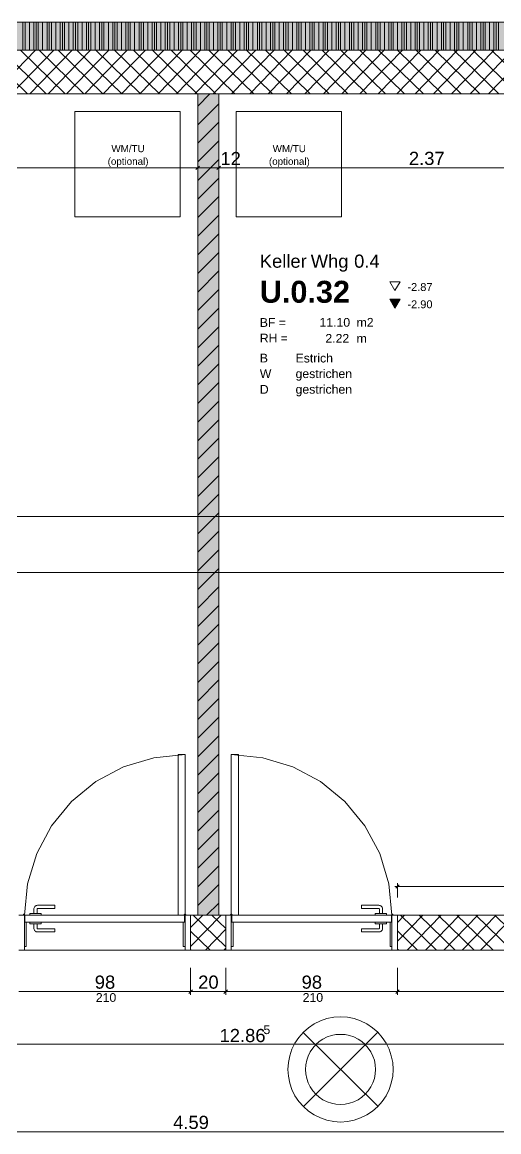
# Model space of a CAD drawing. Extents: x 0 to 1189, y 0 to 841.
# Drawn here: x 651.5 to 705.9, y 610 to 736.6 of the extents above; entities that cross this region are included whole.
import ezdxf
from ezdxf.lldxf.tags import DXFTag

# ---------------------------------------------------------------- set-up
doc = ezdxf.new("R2010")
doc.units = 0
doc.layers.get('0').update_dxf_attribs({"lineweight": 35})
for name, color, linetype, lineweight in [('211.5 Stahlbeton Kontur', 7, 'Continuous', 25), ('211.5 Stahlbeton Schraffur', 7, 'Continuous', 25), ('211.6 Mauerwerk Kontur', 7, 'Continuous', 25), ('225.2 Dämmung Aussen', 7, 'Continuous', 25), ('252.0 Spez. Sanitärapparate', 7, 'Continuous', 25), ('255 Plangrafiken', 7, 'Continuous', 25), ('273.0 Innentüren', 7, 'Continuous', 25), ('Beleuchtung', 7, 'Continuous', 25), ('Bemassung', 7, 'Continuous', 25), ('Gebäude Kontur', 7, 'Continuous', 25), ('Hilfskörper', 7, 'Continuous', 25), ('Raumstempel', 7, 'Continuous', 25)]:
    doc.layers.add(name, color=color, linetype=linetype, lineweight=lineweight)
doc.styles.get("Standard").update_dxf_attribs({"font": 'arial.ttf'})
tags = doc.linetypes.add('DASHED2', pattern=[9.525, 6.35, -3.175]).pattern_tags.tags
tags[6:7] = [DXFTag(74, 4), DXFTag(75, 0), DXFTag(340, '0'), DXFTag(46, 1.0), DXFTag(50, 0.0), DXFTag(44, 0.0), DXFTag(45, 0.0)]
tags[4:5] = [DXFTag(74, 4), DXFTag(75, 0), DXFTag(340, '0'), DXFTag(46, 1.0), DXFTag(50, 0.0), DXFTag(44, 0.0), DXFTag(45, 0.0)]
tags = doc.linetypes.add('Strich 2_1mm', pattern=[0.15, 0.1, -0.05]).pattern_tags.tags
tags[6:7] = [DXFTag(74, 4), DXFTag(75, 0), DXFTag(340, '0'), DXFTag(46, 1.0), DXFTag(50, 0.0), DXFTag(44, 0.0), DXFTag(45, 0.0)]
tags[4:5] = [DXFTag(74, 4), DXFTag(75, 0), DXFTag(340, '0'), DXFTag(46, 1.0), DXFTag(50, 0.0), DXFTag(44, 0.0), DXFTag(45, 0.0)]
tags = doc.linetypes.add('Strichlin_lang', pattern=[0.5, 0.3, -0.2]).pattern_tags.tags
tags[6:7] = [DXFTag(74, 4), DXFTag(75, 0), DXFTag(340, '0'), DXFTag(46, 1.0), DXFTag(50, 0.0), DXFTag(44, 0.0), DXFTag(45, 0.0)]
tags[4:5] = [DXFTag(74, 4), DXFTag(75, 0), DXFTag(340, '0'), DXFTag(46, 1.0), DXFTag(50, 0.0), DXFTag(44, 0.0), DXFTag(45, 0.0)]
tags = doc.linetypes.add('Wipeout_Contour', pattern=[1, 0, -1]).pattern_tags.tags
tags[6:7] = [DXFTag(74, 4), DXFTag(75, 0), DXFTag(340, '0'), DXFTag(46, 1.0), DXFTag(50, 0.0), DXFTag(44, 0.0), DXFTag(45, 0.0)]
tags[4:5] = [DXFTag(74, 4), DXFTag(75, 0), DXFTag(340, '0'), DXFTag(46, 1.0), DXFTag(50, 0.0), DXFTag(44, 0.0), DXFTag(45, 0.0)]

# ---------------------------------------------------------------- blocks, each defined once
blk = doc.blocks.new('Referenz-A0SO6TOG06', base_point=(4.4, 96.7))
at = {"layer": '211.5 Stahlbeton Kontur', "color": 0, "lineweight": 18}
for p, q in [((865.84, 733.42), (54.04, 733.42)), ((54.04, 728.44), (865.84, 728.44)), ((670.74, 634.73), (674.74, 634.73)), ((670.74, 630.73), (670.74, 634.73)), ((674.74, 634.73), (674.74, 630.73)), ((694.34, 634.73), (727.74, 634.73)), ((694.34, 630.72), (694.34, 634.73)), ((674.74, 630.73), (670.74, 630.73)), ((727.74, 630.72), (694.34, 630.72))]:
    blk.add_line(p, q, dxfattribs=at)
at = {"layer": '211.5 Stahlbeton Schraffur', "color": 0, "lineweight": 13}
for p, q in [((652.12, 728.44), (647.01, 733.42)), ((648.2, 728.44), (653.04, 733.42)), ((654.27, 728.44), (649.16, 733.42)), ((650.3, 728.44), (655.14, 733.42)), ((656.42, 728.44), (651.31, 733.42)), ((652.39, 728.44), (657.23, 733.42)), ((658.57, 728.44), (653.46, 733.42)), ((654.48, 728.44), (659.32, 733.42)), ((660.72, 728.44), (655.61, 733.42)), ((656.58, 728.44), (661.42, 733.42)), ((662.88, 728.44), (657.76, 733.42)), ((658.67, 728.44), (663.51, 733.42)), ((665.03, 728.44), (659.91, 733.42)), ((660.76, 728.44), (665.6, 733.42)), ((667.18, 728.44), (662.06, 733.42)), ((662.85, 728.44), (667.69, 733.42)), ((669.33, 728.44), (664.22, 733.42)), ((664.95, 728.44), (669.79, 733.42)), ((671.48, 728.44), (666.37, 733.42)), ((667.04, 728.44), (671.88, 733.42)), ((673.63, 728.44), (668.52, 733.42)), ((669.13, 728.44), (673.97, 733.42)), ((675.78, 728.44), (670.67, 733.42)), ((671.23, 728.44), (676.07, 733.42)), ((677.93, 728.44), (672.82, 733.42)), ((673.32, 728.44), (678.16, 733.42)), ((680.08, 728.44), (674.97, 733.42)), ((675.41, 728.44), (680.25, 733.42)), ((682.23, 728.44), (677.12, 733.42)), ((677.5, 728.44), (682.34, 733.42)), ((684.39, 728.44), (679.27, 733.42)), ((679.6, 728.44), (684.44, 733.42)), ((686.54, 728.44), (681.42, 733.42)), ((681.69, 728.44), (686.53, 733.42)), ((688.69, 728.44), (683.57, 733.42)), ((683.78, 728.44), (688.62, 733.42)), ((690.84, 728.44), (685.73, 733.42)), ((685.88, 728.44), (690.72, 733.42)), ((692.99, 728.44), (687.88, 733.42)), ((687.97, 728.44), (692.81, 733.42)), ((695.14, 728.44), (690.03, 733.42)), ((690.06, 728.44), (694.9, 733.42)), ((692.15, 728.44), (696.99, 733.42)), ((697.29, 728.44), (692.18, 733.42)), ((694.25, 728.44), (699.09, 733.42)), ((699.44, 728.44), (694.33, 733.42)), ((696.34, 728.44), (701.18, 733.42)), ((701.59, 728.44), (696.48, 733.42)), ((698.43, 728.44), (703.27, 733.42)), ((703.74, 728.44), (698.63, 733.42)), ((700.52, 728.44), (705.37, 733.42)), ((705.9, 728.44), (700.78, 733.42)), ((702.62, 728.44), (707.46, 733.42)), ((708.05, 728.44), (702.93, 733.42)), ((704.71, 728.44), (709.55, 733.42)), ((710.2, 728.44), (705.08, 733.42)), ((670.74, 633.3), (672.13, 634.73)), ((670.74, 631.15), (674.22, 634.73)), ((674.74, 631.09), (671.01, 634.73)), ((674.74, 633.19), (673.16, 634.73)), ((694.34, 633.9), (695.15, 634.73)), ((694.34, 631.75), (697.24, 634.73)), ((698.78, 630.72), (694.67, 634.73)), ((695.44, 630.72), (699.33, 634.73)), ((700.93, 630.72), (696.82, 634.73)), ((697.53, 630.72), (701.42, 634.73)), ((703.08, 630.72), (698.97, 634.73)), ((699.62, 630.72), (703.52, 634.73)), ((705.24, 630.72), (701.12, 634.73)), ((701.72, 630.72), (705.61, 634.73)), ((707.39, 630.72), (703.27, 634.73)), ((703.81, 630.72), (707.7, 634.73)), ((709.54, 630.72), (705.43, 634.73)), ((672.42, 630.73), (674.74, 633.11)), ((672.97, 630.73), (670.74, 632.89)), ((696.63, 630.72), (694.34, 632.95)), ((670.82, 630.73), (670.74, 630.8)), ((674.51, 630.73), (674.74, 630.96)), ((694.48, 630.72), (694.34, 630.86))]:
    blk.add_line(p, q, dxfattribs=at)
at = {"layer": '211.6 Mauerwerk Kontur', "color": 0, "lineweight": 18}
for p, q in [((673.94, 728.43), (671.54, 728.43)), ((671.54, 728.43), (671.54, 634.73)), ((673.94, 634.73), (673.94, 728.43)), ((671.54, 634.73), (673.94, 634.73))]:
    blk.add_line(p, q, dxfattribs=at)
at = {"layer": '225.2 Dämmung Aussen', "color": 0, "linetype": 'Wipeout_Contour', "lineweight": 0, "ltscale": 37.755617}
for p, q in [((865.84, 736.62), (45.85, 736.62)), ((865.84, 736.62), (45.85, 736.62)), ((49.04, 733.42), (865.84, 733.42)), ((49.04, 733.42), (865.84, 733.42))]:
    blk.add_line(p, q, dxfattribs=at)
at = {"layer": '225.2 Dämmung Aussen', "color": 0, "lineweight": 13}
for p, q in [((865.84, 736.62), (45.85, 736.62)), ((651.6, 733.42), (651.6, 736.62)), ((651.85, 733.42), (651.85, 736.62)), ((652.35, 733.42), (652.35, 736.62)), ((652.35, 733.42), (652.35, 736.62)), ((652.85, 733.42), (652.85, 736.62)), ((653.1, 733.42), (653.1, 736.62)), ((653.35, 733.42), (653.35, 736.62)), ((653.85, 733.42), (653.85, 736.62)), ((653.85, 733.42), (653.85, 736.62)), ((654.35, 733.42), (654.35, 736.62)), ((654.6, 733.42), (654.6, 736.62)), ((654.85, 733.42), (654.85, 736.62)), ((655.35, 733.42), (655.35, 736.62)), ((655.35, 733.42), (655.35, 736.62)), ((655.85, 733.42), (655.85, 736.62)), ((656.1, 733.42), (656.1, 736.62)), ((656.35, 733.42), (656.35, 736.62)), ((656.85, 733.42), (656.85, 736.62)), ((656.85, 733.42), (656.85, 736.62)), ((657.35, 733.42), (657.35, 736.62)), ((657.6, 733.42), (657.6, 736.62)), ((657.85, 733.42), (657.85, 736.62)), ((658.35, 733.42), (658.35, 736.62)), ((658.35, 733.42), (658.35, 736.62)), ((658.85, 733.42), (658.85, 736.62)), ((659.1, 733.42), (659.1, 736.62)), ((659.35, 733.42), (659.35, 736.62)), ((659.85, 733.42), (659.85, 736.62)), ((659.85, 733.42), (659.85, 736.62)), ((660.35, 733.42), (660.35, 736.62)), ((660.6, 733.42), (660.6, 736.62)), ((660.85, 733.42), (660.85, 736.62)), ((661.35, 733.42), (661.35, 736.62)), ((661.35, 733.42), (661.35, 736.62)), ((661.85, 733.42), (661.85, 736.62)), ((662.1, 733.42), (662.1, 736.62)), ((662.35, 733.42), (662.35, 736.62)), ((662.85, 733.42), (662.85, 736.62)), ((662.85, 733.42), (662.85, 736.62)), ((663.35, 733.42), (663.35, 736.62)), ((663.6, 733.42), (663.6, 736.62)), ((663.85, 733.42), (663.85, 736.62)), ((664.35, 733.42), (664.35, 736.62)), ((664.35, 733.42), (664.35, 736.62)), ((664.85, 733.42), (664.85, 736.62)), ((665.1, 733.42), (665.1, 736.62)), ((665.35, 733.42), (665.35, 736.62)), ((665.85, 733.42), (665.85, 736.62)), ((665.85, 733.42), (665.85, 736.62)), ((666.35, 733.42), (666.35, 736.62)), ((666.6, 733.42), (666.6, 736.62)), ((666.85, 733.42), (666.85, 736.62)), ((667.35, 733.42), (667.35, 736.62)), ((667.35, 733.42), (667.35, 736.62)), ((667.85, 733.42), (667.85, 736.62)), ((668.1, 733.42), (668.1, 736.62)), ((668.35, 733.42), (668.35, 736.62)), ((668.85, 733.42), (668.85, 736.62)), ((668.85, 733.42), (668.85, 736.62)), ((669.35, 733.42), (669.35, 736.62)), ((669.6, 733.42), (669.6, 736.62)), ((669.85, 733.42), (669.85, 736.62)), ((670.35, 733.42), (670.35, 736.62)), ((670.35, 733.42), (670.35, 736.62)), ((670.85, 733.42), (670.85, 736.62)), ((671.1, 733.42), (671.1, 736.62)), ((671.35, 733.42), (671.35, 736.62)), ((671.85, 733.42), (671.85, 736.62)), ((671.85, 733.42), (671.85, 736.62)), ((672.35, 733.42), (672.35, 736.62)), ((672.6, 733.42), (672.6, 736.62)), ((672.85, 733.42), (672.85, 736.62)), ((673.35, 733.42), (673.35, 736.62)), ((673.35, 733.42), (673.35, 736.62)), ((673.85, 733.42), (673.85, 736.62)), ((674.1, 733.42), (674.1, 736.62)), ((674.35, 733.42), (674.35, 736.62)), ((674.85, 733.42), (674.85, 736.62)), ((674.85, 733.42), (674.85, 736.62)), ((675.35, 733.42), (675.35, 736.62)), ((675.6, 733.42), (675.6, 736.62)), ((675.85, 733.42), (675.85, 736.62)), ((676.35, 733.42), (676.35, 736.62)), ((676.35, 733.42), (676.35, 736.62)), ((676.85, 733.42), (676.85, 736.62)), ((677.1, 733.42), (677.1, 736.62)), ((677.35, 733.42), (677.35, 736.62)), ((677.85, 733.42), (677.85, 736.62)), ((677.85, 733.42), (677.85, 736.62)), ((678.35, 733.42), (678.35, 736.62)), ((678.6, 733.42), (678.6, 736.62)), ((678.85, 733.42), (678.85, 736.62)), ((679.35, 733.42), (679.35, 736.62)), ((679.35, 733.42), (679.35, 736.62)), ((679.85, 733.42), (679.85, 736.62)), ((680.1, 733.42), (680.1, 736.62)), ((680.35, 733.42), (680.35, 736.62)), ((680.85, 733.42), (680.85, 736.62)), ((680.85, 733.42), (680.85, 736.62)), ((681.35, 733.42), (681.35, 736.62)), ((681.6, 733.42), (681.6, 736.62)), ((681.85, 733.42), (681.85, 736.62)), ((682.35, 733.42), (682.35, 736.62)), ((682.35, 733.42), (682.35, 736.62)), ((682.85, 733.42), (682.85, 736.62)), ((683.1, 733.42), (683.1, 736.62)), ((683.35, 733.42), (683.35, 736.62)), ((683.85, 733.42), (683.85, 736.62)), ((683.85, 733.42), (683.85, 736.62)), ((684.35, 733.42), (684.35, 736.62)), ((684.6, 733.42), (684.6, 736.62)), ((684.85, 733.42), (684.85, 736.62)), ((685.35, 733.42), (685.35, 736.62)), ((685.35, 733.42), (685.35, 736.62)), ((685.85, 733.42), (685.85, 736.62)), ((686.1, 733.42), (686.1, 736.62)), ((686.35, 733.42), (686.35, 736.62)), ((686.85, 733.42), (686.85, 736.62)), ((686.85, 733.42), (686.85, 736.62)), ((687.35, 733.42), (687.35, 736.62)), ((687.6, 733.42), (687.6, 736.62)), ((687.85, 733.42), (687.85, 736.62)), ((688.35, 733.42), (688.35, 736.62)), ((688.35, 733.42), (688.35, 736.62)), ((688.85, 733.42), (688.85, 736.62)), ((689.1, 733.42), (689.1, 736.62)), ((689.35, 733.42), (689.35, 736.62)), ((689.85, 733.42), (689.85, 736.62)), ((689.85, 733.42), (689.85, 736.62)), ((690.35, 733.42), (690.35, 736.62)), ((690.6, 733.42), (690.6, 736.62)), ((690.85, 733.42), (690.85, 736.62)), ((691.35, 733.42), (691.35, 736.62)), ((691.35, 733.42), (691.35, 736.62)), ((691.85, 733.42), (691.85, 736.62)), ((692.1, 733.42), (692.1, 736.62)), ((692.35, 733.42), (692.35, 736.62)), ((692.85, 733.42), (692.85, 736.62)), ((692.85, 733.42), (692.85, 736.62)), ((693.35, 733.42), (693.35, 736.62)), ((693.6, 733.42), (693.6, 736.62)), ((693.85, 733.42), (693.85, 736.62)), ((694.35, 733.42), (694.35, 736.62)), ((694.35, 733.42), (694.35, 736.62)), ((694.85, 733.42), (694.85, 736.62)), ((695.1, 733.42), (695.1, 736.62)), ((695.35, 733.42), (695.35, 736.62)), ((695.85, 733.42), (695.85, 736.62)), ((695.85, 733.42), (695.85, 736.62)), ((696.35, 733.42), (696.35, 736.62)), ((696.6, 733.42), (696.6, 736.62)), ((696.85, 733.42), (696.85, 736.62)), ((697.35, 733.42), (697.35, 736.62)), ((697.35, 733.42), (697.35, 736.62)), ((697.85, 733.42), (697.85, 736.62)), ((698.1, 733.42), (698.1, 736.62)), ((698.35, 733.42), (698.35, 736.62)), ((698.85, 733.42), (698.85, 736.62)), ((698.85, 733.42), (698.85, 736.62)), ((699.35, 733.42), (699.35, 736.62)), ((699.6, 733.42), (699.6, 736.62)), ((699.85, 733.42), (699.85, 736.62)), ((700.35, 733.42), (700.35, 736.62)), ((700.35, 733.42), (700.35, 736.62)), ((700.85, 733.42), (700.85, 736.62)), ((701.1, 733.42), (701.1, 736.62)), ((701.35, 733.42), (701.35, 736.62)), ((701.85, 733.42), (701.85, 736.62)), ((701.85, 733.42), (701.85, 736.62)), ((702.35, 733.42), (702.35, 736.62)), ((702.6, 733.42), (702.6, 736.62)), ((702.85, 733.42), (702.85, 736.62)), ((703.35, 733.42), (703.35, 736.62)), ((703.35, 733.42), (703.35, 736.62)), ((703.85, 733.42), (703.85, 736.62)), ((704.1, 733.42), (704.1, 736.62)), ((704.35, 733.42), (704.35, 736.62)), ((704.85, 733.42), (704.85, 736.62)), ((704.85, 733.42), (704.85, 736.62)), ((705.35, 733.42), (705.35, 736.62)), ((705.6, 733.42), (705.6, 736.62)), ((705.85, 733.42), (705.85, 736.62)), ((45.85, 733.42), (865.84, 733.42))]:
    blk.add_line(p, q, dxfattribs=at)
at = {"layer": '225.2 Dämmung Aussen', "color": 7, "linetype": 'Wipeout_Contour', "lineweight": 0, "ltscale": 37.755617, "true_color": 0xffffff}
for points in [[(45.85, 733.42), (865.84, 733.42), (45.85, 736.62)], [(865.84, 733.42), (45.85, 736.62), (865.84, 736.62)], [(45.85, 733.42), (865.84, 733.42), (45.85, 736.62)], [(865.84, 733.42), (45.85, 736.62), (865.84, 736.62)]]:
    blk.add_solid(points, dxfattribs=at)
at = {"layer": '252.0 Spez. Sanitärapparate', "color": 0, "linetype": 'Strich 2_1mm', "lineweight": 13, "ltscale": 0.13}
for p, q in [((657.54, 726.42), (657.54, 714.42)), ((669.54, 726.42), (657.54, 726.42)), ((669.54, 714.42), (669.54, 726.42)), ((675.94, 726.42), (675.94, 714.42)), ((687.94, 726.42), (675.94, 726.42)), ((687.94, 714.42), (687.94, 726.42)), ((657.54, 714.42), (669.54, 714.42)), ((675.94, 714.42), (687.94, 714.42))]:
    blk.add_line(p, q, dxfattribs=at)
at = {"layer": '255 Plangrafiken', "color": 0, "linetype": 'Wipeout_Contour', "lineweight": 0, "ltscale": 33.080924}
for p, q in [((673.94, 728.43), (671.54, 728.43)), ((671.54, 728.43), (671.54, 634.73)), ((673.94, 634.73), (673.94, 728.43)), ((671.54, 634.73), (673.94, 634.73))]:
    blk.add_line(p, q, dxfattribs=at)
at = {"layer": '255 Plangrafiken', "color": 0, "lineweight": 13}
for p, q in [((671.54, 727.05), (672.92, 728.43)), ((671.54, 724.92), (673.94, 727.32)), ((671.54, 722.8), (673.94, 725.2)), ((671.54, 720.68), (673.94, 723.08)), ((671.54, 718.56), (673.94, 720.96)), ((671.54, 716.44), (673.94, 718.84)), ((671.54, 714.32), (673.94, 716.72)), ((671.54, 712.2), (673.94, 714.6)), ((671.54, 710.08), (673.94, 712.48)), ((671.54, 707.95), (673.94, 710.35)), ((671.54, 705.83), (673.94, 708.23)), ((671.54, 703.71), (673.94, 706.11)), ((671.54, 701.59), (673.94, 703.99)), ((671.54, 699.47), (673.94, 701.87)), ((671.54, 697.35), (673.94, 699.75)), ((671.54, 695.23), (673.94, 697.63)), ((671.54, 693.1), (673.94, 695.5)), ((671.54, 690.98), (673.94, 693.38)), ((671.54, 688.86), (673.94, 691.26)), ((671.54, 686.74), (673.94, 689.14)), ((671.54, 684.62), (673.94, 687.02)), ((671.54, 682.5), (673.94, 684.9)), ((671.54, 680.38), (673.94, 682.78)), ((671.54, 678.25), (673.94, 680.65)), ((671.54, 676.13), (673.94, 678.53)), ((671.54, 674.01), (673.94, 676.41)), ((671.54, 671.89), (673.94, 674.29)), ((671.54, 669.77), (673.94, 672.17)), ((671.54, 667.65), (673.94, 670.05)), ((671.54, 665.53), (673.94, 667.93)), ((671.54, 663.4), (673.94, 665.8)), ((671.54, 661.28), (673.94, 663.68)), ((671.54, 659.16), (673.94, 661.56)), ((671.54, 657.04), (673.94, 659.44)), ((671.54, 654.92), (673.94, 657.32)), ((671.54, 652.8), (673.94, 655.2)), ((671.54, 650.68), (673.94, 653.08)), ((671.54, 648.55), (673.94, 650.95)), ((671.54, 646.43), (673.94, 648.83)), ((671.54, 644.31), (673.94, 646.71)), ((671.54, 642.19), (673.94, 644.59)), ((671.54, 640.07), (673.94, 642.47)), ((671.54, 637.95), (673.94, 640.35)), ((671.54, 635.83), (673.94, 638.23)), ((672.56, 634.73), (673.94, 636.11))]:
    blk.add_line(p, q, dxfattribs=at)
at = {"layer": '255 Plangrafiken', "color": 7, "linetype": 'Wipeout_Contour', "lineweight": 0, "ltscale": 33.080924, "true_color": 0xffffff}
for points in [[(673.94, 634.73), (671.54, 634.73), (673.94, 728.43)], [(671.54, 634.73), (673.94, 728.43), (671.54, 728.43)], [(673.94, 728.43), (671.54, 728.43), (671.54, 728.43)], [(673.94, 634.73), (673.94, 634.73), (671.54, 634.73)]]:
    blk.add_solid(points, dxfattribs=at)
at = {"layer": '273.0 Innentüren', "color": 0, "lineweight": 13}
for p, q in [((666.53, 652.69), (663.09, 651.65)), ((670.1, 653.05), (666.53, 652.69)), ((670.1, 653.05), (669.3, 653.05)), ((669.3, 634.73), (669.3, 653.05)), ((670.1, 634.83), (670.1, 653.05)), ((675.38, 634.83), (675.38, 653.05)), ((675.38, 653.05), (676.18, 653.05)), ((675.38, 653.05), (678.96, 652.69)), ((676.18, 634.73), (676.18, 653.05)), ((678.96, 652.69), (682.39, 651.65)), ((663.09, 651.65), (659.92, 649.96)), ((682.39, 651.65), (685.56, 649.96)), ((659.92, 649.96), (657.15, 647.68)), ((685.56, 649.96), (688.34, 647.68)), ((657.15, 647.68), (654.87, 644.9)), ((688.34, 647.68), (690.61, 644.9)), ((654.87, 644.9), (653.18, 641.74)), ((690.61, 644.9), (692.31, 641.74)), ((653.18, 641.74), (652.13, 638.3)), ((692.31, 641.74), (693.35, 638.3)), ((652.13, 638.3), (651.78, 634.73)), ((693.35, 638.3), (693.7, 634.73)), ((652.88, 635.57), (652.91, 635.64)), ((652.91, 635.64), (652.95, 635.7)), ((652.95, 635.7), (653, 635.75)), ((653, 635.75), (653.06, 635.79)), ((653.06, 635.79), (653.13, 635.82)), ((653.13, 635.82), (653.2, 635.84)), ((653.2, 635.84), (653.26, 635.85)), ((653.26, 635.85), (655.25, 635.85)), ((655.25, 635.8), (655.25, 635.85)), ((655.25, 635.8), (655.25, 635.78)), ((655.25, 635.76), (655.25, 635.78)), ((655.25, 635.76), (655.25, 635.73)), ((655.25, 635.7), (655.25, 635.73)), ((655.25, 635.67), (655.25, 635.7)), ((655.25, 635.64), (655.25, 635.67)), ((655.25, 635.6), (655.25, 635.64)), ((692.22, 635.85), (690.23, 635.85)), ((690.23, 635.8), (690.23, 635.85)), ((690.23, 635.8), (690.23, 635.78)), ((690.23, 635.78), (690.23, 635.76)), ((690.23, 635.76), (690.23, 635.73)), ((690.23, 635.73), (690.23, 635.7)), ((690.23, 635.7), (690.23, 635.67)), ((690.23, 635.67), (690.23, 635.63)), ((690.23, 635.63), (690.23, 635.6)), ((692.28, 635.84), (692.22, 635.85)), ((692.36, 635.82), (692.28, 635.84)), ((692.42, 635.79), (692.36, 635.82)), ((692.48, 635.75), (692.42, 635.79)), ((692.53, 635.7), (692.48, 635.75)), ((692.58, 635.64), (692.53, 635.7)), ((692.61, 635.57), (692.58, 635.64)), ((651.77, 634.73), (651.14, 634.73)), ((651.67, 634.83), (651.67, 634.8)), ((651.71, 634.83), (651.67, 634.83)), ((651.67, 634.8), (651.69, 634.8)), ((651.72, 634.79), (651.69, 634.8)), ((651.71, 634.83), (651.74, 634.82)), ((651.76, 634.76), (651.72, 634.79)), ((651.78, 634.77), (651.74, 634.82)), ((651.76, 634.76), (651.77, 634.73)), ((651.78, 634.73), (651.77, 634.73)), ((651.8, 634.73), (651.78, 634.77)), ((651.78, 634.71), (651.78, 634.73)), ((651.78, 634.73), (651.8, 634.73)), ((651.78, 634.07), (651.78, 634.71)), ((651.8, 634.71), (651.8, 634.73)), ((651.8, 634.73), (651.83, 634.73)), ((651.8, 634.71), (651.8, 634.42)), ((651.81, 634.42), (651.8, 634.42)), ((651.8, 634.38), (651.8, 634.42)), ((651.8, 634.38), (651.8, 634.17)), ((651.83, 634.58), (651.81, 634.58)), ((651.81, 634.43), (651.81, 634.58)), ((651.83, 634.43), (651.81, 634.43)), ((651.81, 634.42), (651.81, 634.43)), ((651.83, 634.42), (651.81, 634.42)), ((651.81, 634.38), (651.81, 634.42)), ((651.81, 634.38), (651.81, 634.17)), ((652.39, 634.73), (651.83, 634.73)), ((651.83, 634.73), (651.83, 634.58)), ((651.83, 634.58), (651.83, 634.43)), ((651.83, 634.43), (651.83, 634.42)), ((651.83, 634.42), (651.83, 634.38)), ((651.83, 634.38), (651.83, 634.38)), ((651.83, 634.28), (651.83, 634.38)), ((652.4, 634.93), (652.39, 634.93)), ((652.39, 634.73), (652.39, 634.93)), ((652.4, 634.73), (652.39, 634.73)), ((652.43, 634.93), (652.4, 634.93)), ((652.43, 634.73), (652.4, 634.73)), ((652.48, 634.93), (652.43, 634.93)), ((652.48, 634.73), (652.43, 634.73)), ((652.54, 634.93), (652.48, 634.93)), ((652.54, 634.73), (652.48, 634.73)), ((652.62, 634.93), (652.54, 634.93)), ((652.62, 634.73), (652.54, 634.73)), ((652.71, 634.93), (652.62, 634.93)), ((652.71, 634.73), (652.62, 634.73)), ((652.81, 634.93), (652.71, 634.93)), ((652.81, 634.73), (652.71, 634.73)), ((652.85, 634.93), (652.81, 634.93)), ((652.92, 634.73), (652.81, 634.73)), ((652.85, 635.43), (652.86, 635.5)), ((652.85, 634.93), (652.85, 635.43)), ((652.88, 634.93), (652.85, 634.93)), ((652.86, 635.5), (652.88, 635.57)), ((652.89, 634.93), (652.88, 634.93)), ((652.92, 634.93), (652.89, 634.93)), ((652.94, 634.93), (652.92, 634.93)), ((652.92, 634.93), (652.92, 634.93)), ((653.03, 634.73), (652.92, 634.73)), ((652.97, 634.93), (652.94, 634.93)), ((653, 634.93), (652.97, 634.93)), ((653.03, 634.93), (653, 634.93)), ((653.06, 634.93), (653.03, 634.93)), ((653.14, 634.73), (653.03, 634.73)), ((653.09, 634.93), (653.06, 634.93)), ((653.12, 634.93), (653.09, 634.93)), ((653.14, 634.93), (653.12, 634.93)), ((653.15, 634.93), (653.14, 634.93)), ((653.25, 634.73), (653.14, 634.73)), ((653.17, 634.93), (653.15, 634.93)), ((653.2, 634.93), (653.17, 634.93)), ((653.21, 634.93), (653.2, 634.93)), ((653.21, 635.44), (653.22, 635.45)), ((653.21, 635.42), (653.21, 635.44)), ((653.21, 634.93), (653.21, 635.42)), ((653.25, 634.93), (653.21, 634.93)), ((653.21, 634.93), (653.21, 634.93)), ((653.22, 635.46), (653.23, 635.46)), ((653.22, 635.45), (653.22, 635.46)), ((653.23, 635.47), (653.24, 635.48)), ((653.23, 635.46), (653.23, 635.47)), ((653.24, 635.48), (653.25, 635.48)), ((653.25, 635.48), (653.26, 635.48)), ((653.35, 634.93), (653.25, 634.93)), ((653.35, 634.73), (653.25, 634.73)), ((653.26, 635.48), (653.28, 635.49)), ((653.28, 635.49), (655.25, 635.49)), ((653.44, 634.93), (653.35, 634.93)), ((653.44, 634.73), (653.35, 634.73)), ((653.52, 634.93), (653.44, 634.93)), ((653.52, 634.73), (653.44, 634.73)), ((653.59, 634.93), (653.52, 634.93)), ((653.59, 634.73), (653.52, 634.73)), ((653.63, 634.93), (653.59, 634.93)), ((653.63, 634.73), (653.59, 634.73)), ((653.66, 634.93), (653.63, 634.93)), ((653.66, 634.73), (653.63, 634.73)), ((653.67, 634.93), (653.66, 634.93)), ((653.67, 634.73), (653.66, 634.73)), ((653.67, 634.73), (653.67, 634.93)), ((669.3, 634.73), (653.67, 634.73)), ((655.25, 635.58), (655.25, 635.6)), ((655.25, 635.58), (655.25, 635.53)), ((655.25, 635.51), (655.25, 635.53)), ((655.25, 635.5), (655.25, 635.51)), ((655.25, 635.49), (655.25, 635.5)), ((670, 634.73), (669.3, 634.73)), ((670, 634.73), (670.01, 634.75)), ((670.05, 634.73), (670, 634.73)), ((670.01, 634.75), (670.02, 634.78)), ((670.02, 634.78), (670.03, 634.8)), ((670.03, 634.8), (670.05, 634.81)), ((670.05, 634.81), (670.08, 634.82)), ((670.05, 634.64), (670.05, 634.73)), ((670.08, 634.63), (670.05, 634.64)), ((670.05, 633.93), (670.05, 634.64)), ((670.08, 634.82), (670.1, 634.83)), ((670.1, 634.63), (670.08, 634.63)), ((670.1, 634.83), (670.13, 634.82)), ((670.2, 634.73), (670.1, 634.73)), ((670.1, 634.73), (670.1, 634.63)), ((670.1, 634.63), (670.1, 633.93)), ((670.13, 634.82), (670.15, 634.81)), ((670.15, 634.81), (670.17, 634.8)), ((670.17, 634.8), (670.19, 634.78)), ((670.19, 634.78), (670.2, 634.75)), ((670.2, 634.75), (670.2, 634.73)), ((670.74, 634.73), (670.2, 634.73)), ((670.74, 634.73), (670.74, 630.73)), ((675.28, 634.73), (674.74, 634.73)), ((674.74, 630.73), (674.74, 634.73)), ((675.29, 634.75), (675.28, 634.73)), ((675.28, 634.73), (675.38, 634.73)), ((675.3, 634.78), (675.29, 634.75)), ((675.31, 634.8), (675.3, 634.78)), ((675.33, 634.81), (675.31, 634.8)), ((675.36, 634.82), (675.33, 634.81)), ((675.38, 634.83), (675.36, 634.82)), ((675.41, 634.82), (675.38, 634.83)), ((675.38, 634.73), (675.38, 634.63)), ((675.38, 634.63), (675.38, 633.93)), ((675.38, 634.63), (675.41, 634.63)), ((675.43, 634.81), (675.41, 634.82)), ((675.41, 634.63), (675.43, 634.64)), ((675.45, 634.8), (675.43, 634.81)), ((675.43, 634.64), (675.43, 634.73)), ((675.43, 634.73), (675.48, 634.73)), ((675.43, 634.64), (675.43, 633.93)), ((675.47, 634.78), (675.45, 634.8)), ((675.48, 634.75), (675.47, 634.78)), ((675.48, 634.73), (675.48, 634.75)), ((676.18, 634.73), (675.48, 634.73)), ((691.81, 634.73), (676.18, 634.73)), ((690.23, 635.6), (690.23, 635.58)), ((690.23, 635.58), (690.23, 635.53)), ((690.23, 635.53), (690.23, 635.51)), ((690.23, 635.51), (690.23, 635.5)), ((690.23, 635.49), (690.23, 635.5)), ((692.2, 635.49), (690.23, 635.49)), ((691.81, 634.73), (691.81, 634.93)), ((691.81, 634.93), (691.82, 634.93)), ((691.81, 634.73), (691.82, 634.73)), ((691.85, 634.93), (691.82, 634.93)), ((691.82, 634.73), (691.85, 634.73)), ((691.85, 634.93), (691.9, 634.93)), ((691.85, 634.73), (691.9, 634.73)), ((691.96, 634.93), (691.9, 634.93)), ((691.9, 634.73), (691.96, 634.73)), ((692.04, 634.93), (691.96, 634.93)), ((691.96, 634.73), (692.04, 634.73)), ((692.13, 634.93), (692.04, 634.93)), ((692.04, 634.73), (692.13, 634.73)), ((692.23, 634.93), (692.13, 634.93)), ((692.13, 634.73), (692.23, 634.73)), ((692.22, 635.48), (692.2, 635.49)), ((692.23, 635.48), (692.22, 635.48)), ((692.24, 635.48), (692.23, 635.48)), ((692.27, 634.93), (692.23, 634.93)), ((692.23, 634.73), (692.34, 634.73)), ((692.25, 635.47), (692.24, 635.48)), ((692.26, 635.46), (692.25, 635.47)), ((692.26, 635.45), (692.26, 635.46)), ((692.27, 635.45), (692.26, 635.45)), ((692.27, 635.44), (692.27, 635.45)), ((692.27, 635.42), (692.27, 635.44)), ((692.27, 634.93), (692.27, 635.42)), ((692.27, 634.93), (692.27, 634.93)), ((692.28, 634.93), (692.27, 634.93)), ((692.28, 634.93), (692.31, 634.93)), ((692.34, 634.93), (692.31, 634.93)), ((692.34, 634.93), (692.34, 634.93)), ((692.36, 634.93), (692.34, 634.93)), ((692.34, 634.73), (692.45, 634.73)), ((692.39, 634.93), (692.36, 634.93)), ((692.42, 634.93), (692.39, 634.93)), ((692.45, 634.93), (692.42, 634.93)), ((692.48, 634.93), (692.45, 634.93)), ((692.45, 634.73), (692.56, 634.73)), ((692.51, 634.93), (692.48, 634.93)), ((692.54, 634.93), (692.51, 634.93)), ((692.56, 634.93), (692.54, 634.93)), ((692.57, 634.93), (692.56, 634.93)), ((692.56, 634.73), (692.67, 634.73)), ((692.59, 634.93), (692.57, 634.93)), ((692.61, 634.93), (692.59, 634.93)), ((692.63, 635.5), (692.61, 635.57)), ((692.63, 634.93), (692.61, 634.93)), ((692.63, 635.43), (692.63, 635.5)), ((692.63, 634.93), (692.63, 635.43)), ((692.67, 634.93), (692.63, 634.93)), ((692.77, 634.93), (692.67, 634.93)), ((692.67, 634.73), (692.77, 634.73)), ((692.77, 634.93), (692.86, 634.93)), ((692.77, 634.73), (692.86, 634.73)), ((692.94, 634.93), (692.86, 634.93)), ((692.86, 634.73), (692.94, 634.73)), ((692.94, 634.93), (693.01, 634.93)), ((692.94, 634.73), (693.01, 634.73)), ((693.05, 634.93), (693.01, 634.93)), ((693.01, 634.73), (693.05, 634.73)), ((693.08, 634.93), (693.05, 634.93)), ((693.05, 634.73), (693.08, 634.73)), ((693.08, 634.93), (693.09, 634.93)), ((693.09, 634.73), (693.08, 634.73)), ((693.09, 634.73), (693.09, 634.93)), ((693.09, 634.73), (693.65, 634.73)), ((693.69, 634.73), (693.65, 634.73)), ((693.65, 634.73), (693.65, 634.58)), ((693.65, 634.58), (693.67, 634.58)), ((693.65, 634.43), (693.65, 634.58)), ((693.65, 634.43), (693.67, 634.43)), ((693.65, 634.43), (693.65, 634.42)), ((693.65, 634.38), (693.65, 634.42)), ((693.65, 634.42), (693.67, 634.42)), ((693.65, 634.37), (693.65, 634.38)), ((693.65, 634.28), (693.65, 634.37)), ((693.67, 634.43), (693.67, 634.58)), ((693.67, 634.42), (693.67, 634.43)), ((693.67, 634.42), (693.68, 634.42)), ((693.67, 634.37), (693.67, 634.42)), ((693.67, 634.37), (693.67, 634.17)), ((693.68, 634.71), (693.69, 634.73)), ((693.68, 634.42), (693.68, 634.71)), ((693.68, 634.42), (693.68, 634.37)), ((693.68, 634.37), (693.68, 634.17)), ((693.69, 634.73), (693.7, 634.77)), ((693.7, 634.73), (693.69, 634.73)), ((693.7, 634.77), (693.75, 634.82)), ((693.72, 634.73), (693.7, 634.73)), ((693.7, 634.71), (693.7, 634.73)), ((693.7, 634.07), (693.7, 634.71)), ((693.73, 634.75), (693.72, 634.73)), ((694.34, 634.73), (693.72, 634.73)), ((693.73, 634.75), (693.76, 634.79)), ((693.78, 634.83), (693.75, 634.82)), ((693.76, 634.79), (693.79, 634.8)), ((693.78, 634.83), (693.81, 634.83)), ((693.81, 634.8), (693.79, 634.8)), ((693.81, 634.83), (693.81, 634.8)), ((694.34, 634.73), (694.34, 630.73)), ((651.78, 633.93), (651.78, 634.07)), ((651.78, 634.07), (651.8, 634.07)), ((651.83, 633.93), (651.78, 633.93)), ((651.78, 633.93), (651.78, 631.13)), ((651.8, 634.17), (651.81, 634.17)), ((651.8, 634.07), (651.8, 634.17)), ((651.81, 634.17), (651.81, 634.16)), ((651.81, 634.17), (651.83, 634.17)), ((651.83, 634.16), (651.81, 634.16)), ((651.81, 634.07), (651.81, 634.16)), ((651.83, 634.07), (651.81, 634.07)), ((651.83, 634.28), (651.83, 634.28)), ((651.83, 634.28), (651.83, 634.17)), ((651.83, 634.17), (651.83, 634.16)), ((651.83, 634.16), (651.83, 634.07)), ((651.83, 634.07), (651.83, 633.93)), ((651.98, 633.93), (651.83, 633.93)), ((651.98, 631.13), (651.98, 633.93)), ((651.98, 633.93), (652.39, 633.93)), ((652.39, 633.93), (652.4, 633.93)), ((652.39, 633.93), (652.39, 633.73)), ((652.4, 633.73), (652.39, 633.73)), ((652.4, 633.93), (652.43, 633.93)), ((652.4, 633.73), (652.43, 633.73)), ((652.43, 633.93), (652.48, 633.93)), ((652.43, 633.73), (652.48, 633.73)), ((652.48, 633.93), (652.54, 633.93)), ((652.54, 633.73), (652.48, 633.73)), ((652.54, 633.93), (652.62, 633.93)), ((652.54, 633.73), (652.62, 633.73)), ((652.62, 633.93), (652.71, 633.93)), ((652.71, 633.73), (652.62, 633.73)), ((652.71, 633.93), (652.81, 633.93)), ((652.71, 633.73), (652.81, 633.73)), ((652.81, 633.93), (652.92, 633.93)), ((652.81, 633.73), (652.85, 633.73)), ((652.85, 633.73), (652.85, 633.22)), ((652.85, 633.73), (652.88, 633.73)), ((652.85, 633.22), (652.86, 633.15)), ((652.86, 633.15), (652.88, 633.08)), ((652.88, 633.73), (652.89, 633.73)), ((652.89, 633.73), (652.92, 633.73)), ((652.92, 633.93), (653.03, 633.93)), ((652.92, 633.73), (652.92, 633.73)), ((652.92, 633.73), (652.94, 633.73)), ((652.94, 633.73), (652.97, 633.73)), ((652.97, 633.73), (653, 633.73)), ((653, 633.73), (653.03, 633.73)), ((653.03, 633.93), (653.14, 633.93)), ((653.03, 633.73), (653.06, 633.73)), ((653.06, 633.73), (653.09, 633.73)), ((653.09, 633.73), (653.12, 633.73)), ((653.12, 633.73), (653.14, 633.73)), ((653.14, 633.93), (653.25, 633.93)), ((653.14, 633.73), (653.15, 633.73)), ((653.15, 633.73), (653.17, 633.73)), ((653.2, 633.73), (653.17, 633.73)), ((653.2, 633.73), (653.21, 633.73)), ((653.21, 633.73), (653.25, 633.73)), ((653.21, 633.73), (653.21, 633.23)), ((653.21, 633.73), (653.21, 633.73)), ((653.21, 633.23), (653.21, 633.22)), ((653.21, 633.22), (653.22, 633.21)), ((653.22, 633.21), (653.22, 633.2)), ((653.22, 633.2), (653.23, 633.19)), ((653.23, 633.19), (653.23, 633.18)), ((653.23, 633.18), (653.24, 633.17)), ((653.24, 633.17), (653.25, 633.17)), ((653.25, 633.93), (653.35, 633.93)), ((653.25, 633.73), (653.35, 633.73)), ((653.25, 633.17), (653.26, 633.17)), ((653.26, 633.17), (653.28, 633.17)), ((653.28, 633.17), (655.25, 633.17)), ((653.35, 633.93), (653.44, 633.93)), ((653.35, 633.73), (653.44, 633.73)), ((653.44, 633.93), (653.52, 633.93)), ((653.44, 633.73), (653.52, 633.73)), ((653.52, 633.93), (653.59, 633.93)), ((653.52, 633.73), (653.59, 633.73)), ((653.59, 633.93), (653.63, 633.93)), ((653.63, 633.73), (653.59, 633.73)), ((653.63, 633.93), (653.66, 633.93)), ((653.63, 633.73), (653.66, 633.73)), ((653.66, 633.93), (653.67, 633.93)), ((653.67, 633.73), (653.66, 633.73)), ((653.67, 633.93), (653.67, 633.73)), ((653.67, 633.93), (669.9, 633.93)), ((655.25, 633.17), (655.25, 633.16)), ((655.25, 633.14), (655.25, 633.16)), ((655.25, 633.12), (655.25, 633.14)), ((655.25, 633.08), (655.25, 633.12)), ((669.9, 633.93), (669.9, 631.13)), ((670.05, 633.93), (669.9, 633.93)), ((670.1, 633.93), (670.05, 633.93)), ((670.1, 631.13), (670.1, 633.93)), ((675.43, 633.93), (675.38, 633.93)), ((675.38, 631.13), (675.38, 633.93)), ((675.43, 633.93), (675.58, 633.93)), ((675.58, 631.13), (675.58, 633.93)), ((675.58, 633.93), (691.81, 633.93)), ((692.2, 633.17), (690.23, 633.17)), ((690.23, 633.17), (690.23, 633.15)), ((690.23, 633.15), (690.23, 633.14)), ((690.23, 633.14), (690.23, 633.12)), ((690.23, 633.08), (690.23, 633.12)), ((691.81, 633.93), (691.82, 633.93)), ((691.81, 633.93), (691.81, 633.73)), ((691.81, 633.73), (691.82, 633.73)), ((691.82, 633.93), (691.85, 633.93)), ((691.82, 633.73), (691.85, 633.73)), ((691.85, 633.93), (691.9, 633.93)), ((691.85, 633.73), (691.9, 633.73)), ((691.9, 633.93), (691.96, 633.93)), ((691.9, 633.73), (691.96, 633.73)), ((691.96, 633.93), (692.04, 633.93)), ((691.96, 633.73), (692.04, 633.73)), ((692.04, 633.93), (692.13, 633.93)), ((692.04, 633.73), (692.13, 633.73)), ((692.13, 633.93), (692.23, 633.93)), ((692.13, 633.73), (692.23, 633.73)), ((692.22, 633.17), (692.2, 633.17)), ((692.23, 633.17), (692.22, 633.17)), ((692.23, 633.93), (692.34, 633.93)), ((692.23, 633.73), (692.27, 633.73)), ((692.24, 633.17), (692.23, 633.17)), ((692.25, 633.18), (692.24, 633.17)), ((692.26, 633.19), (692.25, 633.18)), ((692.26, 633.2), (692.26, 633.19)), ((692.27, 633.2), (692.26, 633.2)), ((692.27, 633.73), (692.27, 633.23)), ((692.27, 633.73), (692.27, 633.73)), ((692.27, 633.73), (692.28, 633.73)), ((692.27, 633.23), (692.27, 633.21)), ((692.27, 633.21), (692.27, 633.2)), ((692.28, 633.73), (692.31, 633.73)), ((692.31, 633.73), (692.34, 633.73)), ((692.34, 633.93), (692.45, 633.93)), ((692.34, 633.73), (692.34, 633.73)), ((692.34, 633.73), (692.36, 633.73)), ((692.36, 633.73), (692.39, 633.73)), ((692.39, 633.73), (692.42, 633.73)), ((692.42, 633.73), (692.45, 633.73)), ((692.45, 633.93), (692.56, 633.93)), ((692.45, 633.73), (692.48, 633.73)), ((692.48, 633.73), (692.51, 633.73)), ((692.51, 633.73), (692.54, 633.73)), ((692.54, 633.73), (692.56, 633.73)), ((692.56, 633.93), (692.67, 633.93)), ((692.56, 633.73), (692.57, 633.73)), ((692.57, 633.73), (692.59, 633.73)), ((692.59, 633.73), (692.61, 633.73)), ((692.61, 633.73), (692.63, 633.73)), ((692.63, 633.15), (692.61, 633.08)), ((692.63, 633.73), (692.63, 633.22)), ((692.63, 633.73), (692.67, 633.73)), ((692.63, 633.22), (692.63, 633.15)), ((692.67, 633.93), (692.77, 633.93)), ((692.67, 633.73), (692.77, 633.73)), ((692.77, 633.93), (692.86, 633.93)), ((692.77, 633.73), (692.86, 633.73)), ((692.86, 633.93), (692.94, 633.93)), ((692.86, 633.73), (692.94, 633.73)), ((692.94, 633.93), (693.01, 633.93)), ((692.94, 633.73), (693.01, 633.73)), ((693.01, 633.93), (693.05, 633.93)), ((693.01, 633.73), (693.05, 633.73)), ((693.05, 633.93), (693.08, 633.93)), ((693.05, 633.73), (693.08, 633.73)), ((693.08, 633.93), (693.09, 633.93)), ((693.08, 633.73), (693.09, 633.73)), ((693.09, 633.93), (693.5, 633.93)), ((693.09, 633.93), (693.09, 633.73)), ((693.5, 633.93), (693.5, 631.13)), ((693.5, 633.93), (693.65, 633.93)), ((693.65, 634.27), (693.65, 634.28)), ((693.65, 634.27), (693.65, 634.17)), ((693.65, 634.16), (693.65, 634.17)), ((693.67, 634.17), (693.65, 634.17)), ((693.65, 634.16), (693.67, 634.16)), ((693.65, 634.07), (693.65, 634.16)), ((693.65, 634.07), (693.67, 634.07)), ((693.65, 634.07), (693.65, 633.93)), ((693.7, 633.93), (693.65, 633.93)), ((693.67, 634.17), (693.67, 634.16)), ((693.68, 634.17), (693.67, 634.17)), ((693.67, 634.07), (693.67, 634.16)), ((693.68, 634.07), (693.68, 634.17)), ((693.7, 634.07), (693.68, 634.07)), ((693.7, 633.93), (693.7, 634.07)), ((693.7, 633.93), (693.7, 631.13)), ((652.88, 633.08), (652.91, 633.02)), ((652.91, 633.02), (652.95, 632.96)), ((652.95, 632.96), (653, 632.9)), ((653, 632.9), (653.06, 632.86)), ((653.06, 632.86), (653.13, 632.83)), ((653.13, 632.83), (653.2, 632.81)), ((653.2, 632.81), (653.26, 632.81)), ((653.26, 632.81), (655.25, 632.81)), ((655.25, 633.05), (655.25, 633.08)), ((655.25, 633.02), (655.25, 633.05)), ((655.25, 632.99), (655.25, 633.02)), ((655.25, 632.96), (655.25, 632.99)), ((655.25, 632.92), (655.25, 632.96)), ((655.25, 632.9), (655.25, 632.92)), ((655.25, 632.87), (655.25, 632.9)), ((655.25, 632.85), (655.25, 632.87)), ((655.25, 632.85), (655.25, 632.81)), ((690.23, 633.08), (690.23, 633.05)), ((690.23, 633.05), (690.23, 633.02)), ((690.23, 633.02), (690.23, 632.99)), ((690.23, 632.99), (690.23, 632.95)), ((690.23, 632.95), (690.23, 632.92)), ((690.23, 632.9), (690.23, 632.92)), ((690.23, 632.9), (690.23, 632.87)), ((690.23, 632.85), (690.23, 632.87)), ((690.23, 632.85), (690.23, 632.81)), ((692.22, 632.81), (690.23, 632.81)), ((692.28, 632.81), (692.22, 632.81)), ((692.36, 632.83), (692.28, 632.81)), ((692.42, 632.86), (692.36, 632.83)), ((692.48, 632.9), (692.42, 632.86)), ((692.53, 632.95), (692.48, 632.9)), ((692.58, 633.01), (692.53, 632.95)), ((692.61, 633.08), (692.58, 633.01)), ((651.14, 630.73), (651.78, 630.73)), ((651.78, 631.13), (651.98, 631.13)), ((651.78, 630.73), (651.78, 631.13)), ((669.9, 631.13), (670.1, 631.13)), ((670.1, 631.13), (670.1, 630.73)), ((670.1, 630.73), (670.74, 630.73)), ((675.38, 630.73), (674.74, 630.73)), ((675.38, 631.13), (675.58, 631.13)), ((675.38, 631.13), (675.38, 630.73)), ((693.5, 631.13), (693.7, 631.13)), ((693.7, 631.13), (693.7, 630.73)), ((693.7, 630.73), (694.34, 630.73))]:
    blk.add_line(p, q, dxfattribs=at)
at = {"layer": 'Beleuchtung', "color": 0, "lineweight": 13}
for p, q in [((687.06, 623.07), (686.29, 622.92)), ((687.84, 623.12), (687.06, 623.07)), ((688.62, 623.07), (687.84, 623.12)), ((689.39, 622.92), (688.62, 623.07)), ((684.19, 621.88), (683.6, 621.37)), ((684.84, 622.32), (684.19, 621.88)), ((685.54, 622.67), (684.84, 622.32)), ((686.29, 622.92), (685.54, 622.67)), ((690.13, 622.67), (689.39, 622.92)), ((690.84, 622.32), (690.13, 622.67)), ((691.49, 621.88), (690.84, 622.32)), ((692.08, 621.37), (691.49, 621.88)), ((683.08, 620.78), (682.64, 620.12)), ((683.6, 621.37), (683.08, 620.78)), ((683.55, 621.36), (692.09, 612.93)), ((692.09, 612.93), (683.55, 621.36)), ((692.08, 621.37), (683.6, 612.88)), ((683.6, 612.88), (692.08, 621.37)), ((685.84, 620.59), (685.41, 620.29)), ((686.31, 620.82), (685.84, 620.59)), ((686.8, 620.98), (686.31, 620.82)), ((687.32, 621.09), (686.8, 620.98)), ((687.84, 621.12), (687.32, 621.09)), ((688.36, 621.09), (687.84, 621.12)), ((688.87, 620.98), (688.36, 621.09)), ((689.37, 620.82), (688.87, 620.98)), ((689.84, 620.59), (689.37, 620.82)), ((690.27, 620.29), (689.84, 620.59)), ((692.6, 620.78), (692.08, 621.37)), ((693.03, 620.12), (692.6, 620.78)), ((682.3, 619.42), (682.04, 618.68)), ((682.64, 620.12), (682.3, 619.42)), ((684.67, 619.56), (684.38, 619.12)), ((685.01, 619.95), (684.67, 619.56)), ((685.41, 620.29), (685.01, 619.95)), ((690.66, 619.95), (690.27, 620.29)), ((691.01, 619.56), (690.66, 619.95)), ((691.3, 619.12), (691.01, 619.56)), ((693.38, 619.42), (693.03, 620.12)), ((693.63, 618.68), (693.38, 619.42)), ((681.89, 617.91), (681.84, 617.12)), ((682.04, 618.68), (681.89, 617.91)), ((683.98, 618.16), (683.88, 617.65)), ((684.15, 618.65), (683.98, 618.16)), ((684.38, 619.12), (684.15, 618.65)), ((691.53, 618.65), (691.3, 619.12)), ((691.7, 618.16), (691.53, 618.65)), ((691.8, 617.65), (691.7, 618.16)), ((693.79, 617.91), (693.63, 618.68)), ((693.84, 617.12), (693.79, 617.91)), ((681.84, 617.12), (681.89, 616.34)), ((683.88, 617.65), (683.84, 617.12)), ((683.84, 617.12), (683.88, 616.6)), ((691.83, 617.12), (691.8, 617.65)), ((691.8, 616.6), (691.83, 617.12)), ((693.79, 616.34), (693.84, 617.12)), ((681.89, 616.34), (682.04, 615.57)), ((682.04, 615.57), (682.3, 614.83)), ((683.88, 616.6), (683.98, 616.09)), ((683.98, 616.09), (684.15, 615.6)), ((684.15, 615.6), (684.38, 615.13)), ((691.3, 615.13), (691.53, 615.6)), ((691.53, 615.6), (691.7, 616.09)), ((691.7, 616.09), (691.8, 616.6)), ((693.38, 614.83), (693.63, 615.57)), ((693.63, 615.57), (693.79, 616.34)), ((682.3, 614.83), (682.64, 614.12)), ((682.64, 614.12), (683.08, 613.47)), ((684.38, 615.13), (684.67, 614.69)), ((684.67, 614.69), (685.01, 614.3)), ((685.01, 614.3), (685.41, 613.95)), ((690.27, 613.95), (690.66, 614.3)), ((690.66, 614.3), (691.01, 614.69)), ((691.01, 614.69), (691.3, 615.13)), ((692.6, 613.47), (693.03, 614.12)), ((693.03, 614.12), (693.38, 614.83)), ((683.08, 613.47), (683.6, 612.88)), ((683.6, 612.88), (684.19, 612.36)), ((685.41, 613.95), (685.84, 613.66)), ((685.84, 613.66), (686.31, 613.43)), ((686.31, 613.43), (686.8, 613.26)), ((686.8, 613.26), (687.32, 613.16)), ((687.32, 613.16), (687.84, 613.13)), ((687.84, 613.13), (688.36, 613.16)), ((688.36, 613.16), (688.87, 613.26)), ((688.87, 613.26), (689.37, 613.43)), ((689.37, 613.43), (689.84, 613.66)), ((689.84, 613.66), (690.27, 613.95)), ((691.49, 612.36), (692.08, 612.88)), ((692.08, 612.88), (692.6, 613.47)), ((684.19, 612.36), (684.84, 611.93)), ((684.84, 611.93), (685.54, 611.58)), ((685.54, 611.58), (686.29, 611.33)), ((689.39, 611.33), (690.13, 611.58)), ((690.13, 611.58), (690.84, 611.93)), ((690.84, 611.93), (691.49, 612.36)), ((686.29, 611.33), (687.06, 611.18)), ((687.06, 611.18), (687.84, 611.12)), ((687.84, 611.12), (688.62, 611.18)), ((688.62, 611.18), (689.39, 611.33))]:
    blk.add_line(p, q, dxfattribs=at)
at = {"layer": 'Bemassung', "color": 0, "lineweight": 13}
for p, q in [((671.54, 726.43), (671.54, 719.63)), ((671.54, 726.43), (671.54, 719.63)), ((673.94, 726.43), (673.94, 719.63)), ((673.94, 726.43), (673.94, 719.63)), ((671.54, 720), (624.14, 720)), ((671.54, 720), (671.24, 720)), ((671.34, 719.8), (671.74, 720.2)), ((671.74, 720.2), (671.34, 719.8)), ((671.84, 720), (671.54, 720)), ((673.94, 720), (671.54, 720)), ((673.94, 720), (673.64, 720)), ((674.14, 720.2), (673.74, 719.8)), ((673.74, 719.8), (674.14, 720.2)), ((721.34, 720), (673.94, 720)), ((674.24, 720), (673.94, 720)), ((694.54, 638.2), (694.14, 637.8)), ((694.34, 638.38), (694.34, 636.73)), ((694.34, 638), (694.04, 638)), ((721.34, 638), (694.34, 638)), ((670.74, 628.73), (670.74, 625.63)), ((670.74, 628.73), (670.74, 625.63)), ((674.74, 628.73), (674.74, 625.63)), ((674.74, 628.73), (674.74, 625.63)), ((694.34, 628.72), (694.34, 625.63)), ((694.34, 628.72), (694.34, 625.63)), ((670.74, 626), (651.14, 626)), ((670.74, 626), (670.44, 626)), ((670.54, 625.8), (670.94, 626.2)), ((670.94, 626.2), (670.54, 625.8)), ((671.04, 626), (670.74, 626)), ((674.74, 626), (670.74, 626)), ((674.74, 626), (674.44, 626)), ((674.54, 625.8), (674.94, 626.2)), ((674.94, 626.2), (674.54, 625.8)), ((675.04, 626), (674.74, 626)), ((694.34, 626), (674.74, 626)), ((694.34, 626), (694.04, 626)), ((694.54, 626.2), (694.14, 625.8)), ((694.14, 625.8), (694.54, 626.2)), ((727.74, 626), (694.34, 626)), ((694.64, 626), (694.34, 626)), ((548.34, 620), (805.64, 620)), ((624.84, 610), (716.64, 610))]:
    blk.add_line(p, q, dxfattribs=at)
at = {"layer": 'Gebäude Kontur', "color": 0, "linetype": 'Strichlin_lang', "lineweight": 13, "ltscale": 0.13}
for p, q in [((613.44, 680.23), (730.26, 680.23)), ((619.84, 673.83), (723.84, 673.83))]:
    blk.add_line(p, q, dxfattribs=at)
at = {"layer": 'Hilfskörper', "color": 0, "linetype": 'DASHED2', "lineweight": 13, "ltscale": 0.13}
for p, q in [((651.78, 630.73), (670.1, 630.73)), ((675.38, 630.73), (693.7, 630.73))]:
    blk.add_line(p, q, dxfattribs=at)
at = {"layer": 'Raumstempel', "color": 0, "lineweight": 13}
for p, q in [((693.47, 707), (694.05, 705.99)), ((694.63, 707), (693.47, 707)), ((694.05, 705.99), (694.63, 707)), ((693.47, 705), (694.05, 703.99)), ((694.63, 705), (693.47, 705)), ((694.05, 703.99), (694.63, 705))]:
    blk.add_line(p, q, dxfattribs=at)
for points in [[(694.05, 703.99), (694.05, 705), (693.47, 705)], [(694.05, 703.99), (694.63, 705), (694.05, 705)]]:
    blk.add_solid(points, dxfattribs=at)
at = {"layer": '252.0 Spez. Sanitärapparate', "color": 0, "lineweight": 13, "char_height": 0.8, "attachment_point": 1}
for s, insert in [('{\\fArial;WM/TU}', (661.7, 722.59)), ('{\\fArial;WM/TU}', (680.1, 722.59)), ('{\\fArial;(optional)}', (661.27, 721.14)), ('{\\fArial;(optional)}', (679.67, 721.14))]:
    blk.add_mtext(s, dxfattribs=dict(at, insert=insert))
at = {"layer": 'Bemassung', "color": 0, "linetype": 'Continuous', "lineweight": 13, "ltscale": 0.13, "attachment_point": 1}
for s, insert, char_height in [('{\\fArial;12}', (674.14, 721.81), 1.5), ('{\\fArial;2.37}', (695.64, 721.83), 1.5), ('{\\fArial;98}', (659.8, 627.83), 1.5), ('{\\fArial;20}', (671.6, 627.83), 1.5), ('{\\fArial;98}', (683.4, 627.83), 1.5), ('{\\fArial;12.86}', (674.04, 621.74), 1.5), ('{\\fArial;5}', (679.05, 622.14), 0.99), ('{\\fArial;4.59}', (668.74, 611.83), 1.5)]:
    blk.add_mtext(s, dxfattribs=dict(at, insert=insert, char_height=char_height))
at = {"layer": 'Bemassung', "color": 0, "lineweight": 13, "char_height": 1.0001, "attachment_point": 1}
for insert in [(659.92, 625.83), (683.52, 625.83)]:
    blk.add_mtext('{\\fArial;210}', dxfattribs=dict(at, insert=insert))
at = {"layer": 'Raumstempel', "color": 0, "lineweight": 13, "attachment_point": 1}
for s, insert, char_height in [('{\\fArial;Keller}', (678.63, 710.1), 1.5), ('{\\fArial;Whg}', (684.44, 710.1), 1.5), ('{\\fArial;0.4}', (689.39, 710.1), 1.5), ('{\\fArial|b1|i0;U.0.32}', (678.63, 707.11), 2.5), ('{\\fArial;-2.87}', (695.47, 706.85), 0.9), ('{\\fArial;-2.90}', (695.47, 704.88), 0.9), ('{\\fArial;BF}', (678.63, 702.85), 1), ('{\\fArial;11.10}', (685.44, 702.87), 1), ('{\\fArial;m2}', (689.67, 702.87), 1), ('{\\fArial;=}', (680.78, 702.85), 1), ('{\\fArial;RH}', (678.63, 701.07), 1), ('{\\fArial;=}', (681, 701.07), 1), ('{\\fArial;2.22}', (686.11, 701.04), 1), ('{\\fArial;m}', (689.67, 701.04), 1), ('{\\fArial;B}', (678.63, 698.79), 1), ('{\\fArial;Estrich}', (682.71, 698.79), 1), ('{\\fArial;W}', (678.63, 697.01), 1), ('{\\fArial;gestrichen}', (682.71, 697.01), 1), ('{\\fArial;D}', (678.63, 695.22), 1), ('{\\fArial;gestrichen}', (682.71, 695.23), 1)]:
    blk.add_mtext(s, dxfattribs=dict(at, insert=insert, char_height=char_height))

msp = doc.modelspace()

# ---------------------------------------------------------------- block references
at = {"color": 8, "lineweight": 25, "ltscale": 0.25, "true_color": 0x808080}
msp.add_blockref('Referenz-A0SO6TOG06', (4.4, 96.7), dxfattribs=at)

doc.saveas('drawing.dxf')
